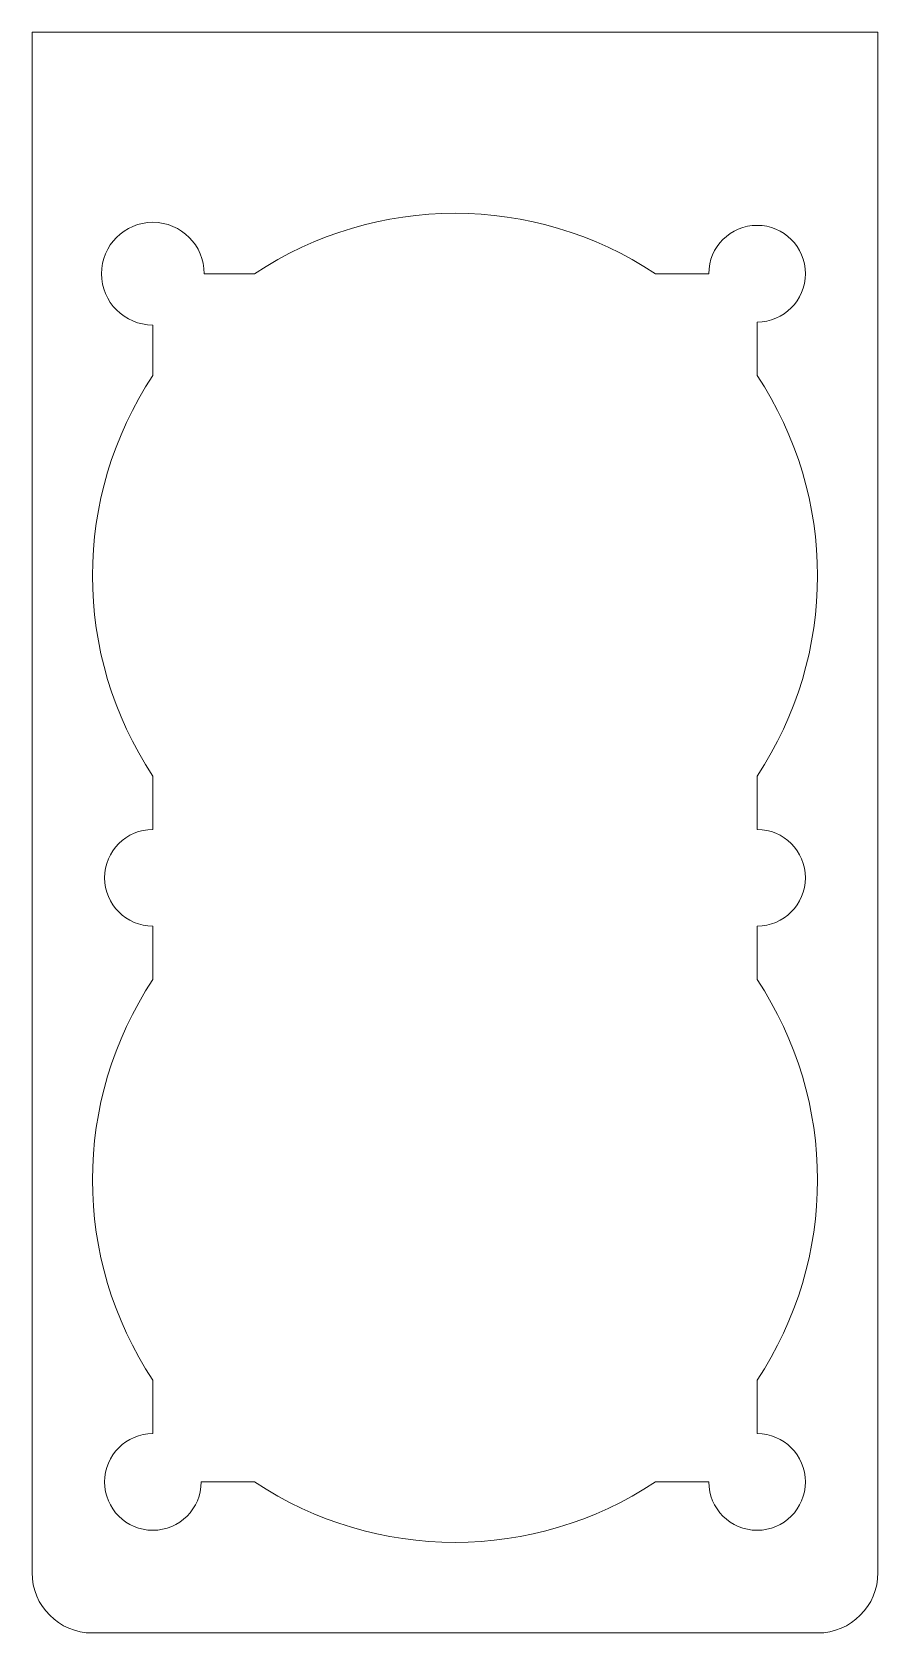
# Model space of a CAD drawing. Header units: millimetres. Extents: x 0 to 28, y -53 to 0.
import ezdxf

# ---------------------------------------------------------------- set-up
doc = ezdxf.new("R2010")
doc.units = ezdxf.units.MM

msp = doc.modelspace()

# ---------------------------------------------------------------- linework, layer by layer
at = {"color": 7, "linetype": 'Continuous', "lineweight": 15}
for p, q in [((0, -51), (0, 0)), ((28, 0), (0, 0)), ((28, -51), (28, 0)), ((5.7, -8), (7.367, -8)), ((20.633, -8), (22.4, -8)), ((4, -11.367), (4, -9.7)), ((24, -11.367), (24, -9.6)), ((4, -26.4), (4, -24.633)), ((24, -26.4), (24, -24.633)), ((4, -29.6), (4, -31.367)), ((24, -31.367), (24, -29.6)), ((4, -44.633), (4, -46.4)), ((24, -46.4), (24, -44.633)), ((7.367, -48), (5.6, -48)), ((20.633, -48), (22.4, -48)), ((26, -53), (2, -53))]:
    msp.add_line(p, q, dxfattribs=at)
for centre, radius, start, end in [((4, -8), 1.7, 0, 270), ((14, -18), 12, 56.4427, 123.5573), ((24, -8), 1.6, 270, 180), ((14, -18), 12, 146.4427, 213.5573), ((14, -18), 12, 326.4427, 33.5573), ((4, -28), 1.6, 90, 270), ((24, -28), 1.6, 270, 90), ((14, -38), 12, 146.4427, 213.5573), ((14, -38), 12, 326.4427, 33.5573), ((4, -48), 1.6, 90, 0), ((24, -48), 1.6, 180, 90), ((14, -38), 12, 236.4427, 303.5573), ((2, -51), 2, 180, 270), ((26, -51), 2, 270, 0)]:
    msp.add_arc(centre, radius, start, end, dxfattribs=at)

doc.saveas('drawing.dxf')
